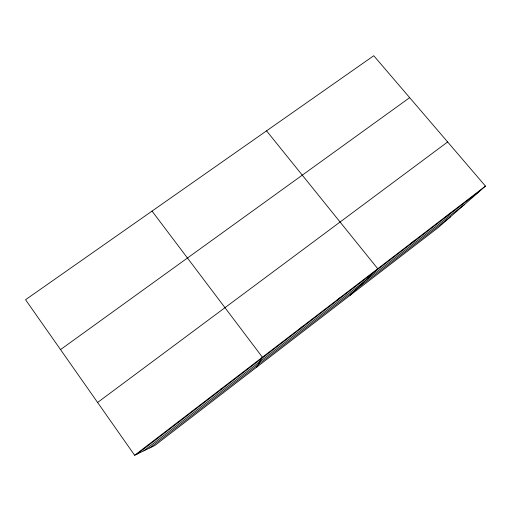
<?xml version="1.0" encoding="UTF-8"?>
<svg xmlns="http://www.w3.org/2000/svg" width="511" height="511" viewBox="0 0 511 511"><rect width="100%" height="100%" fill="white"/><g stroke="black" fill="none" stroke-linecap="round" stroke-linejoin="round"><path stroke-width="0.77" d="M256.765 367.096L262.405 357.234L152.029 211.1M300.091 329.001L301.758 327.04M337.624 300.2L340.198 297.543M350.163 295.281L377.757 268.729L266.55 130.854M410.192 244.501L414.466 240.56M445.292 217.565L450.357 213.023M485.45 186.093L438.515 227.344L154.788 445.509L134.636 455.269L25.55 299.727L373.752 55.731L485.45 186.093L134.636 455.269M137.184 454.036L479.625 191.216M143.802 450.83L464.346 204.643M149.729 447.955L450.472 216.836M97.607 402.464L447.636 141.969M60.534 349.607L409.675 97.658M178.294 421.773L179.7 421.403M220.867 389.101L221.193 389.561"/></g></svg>
